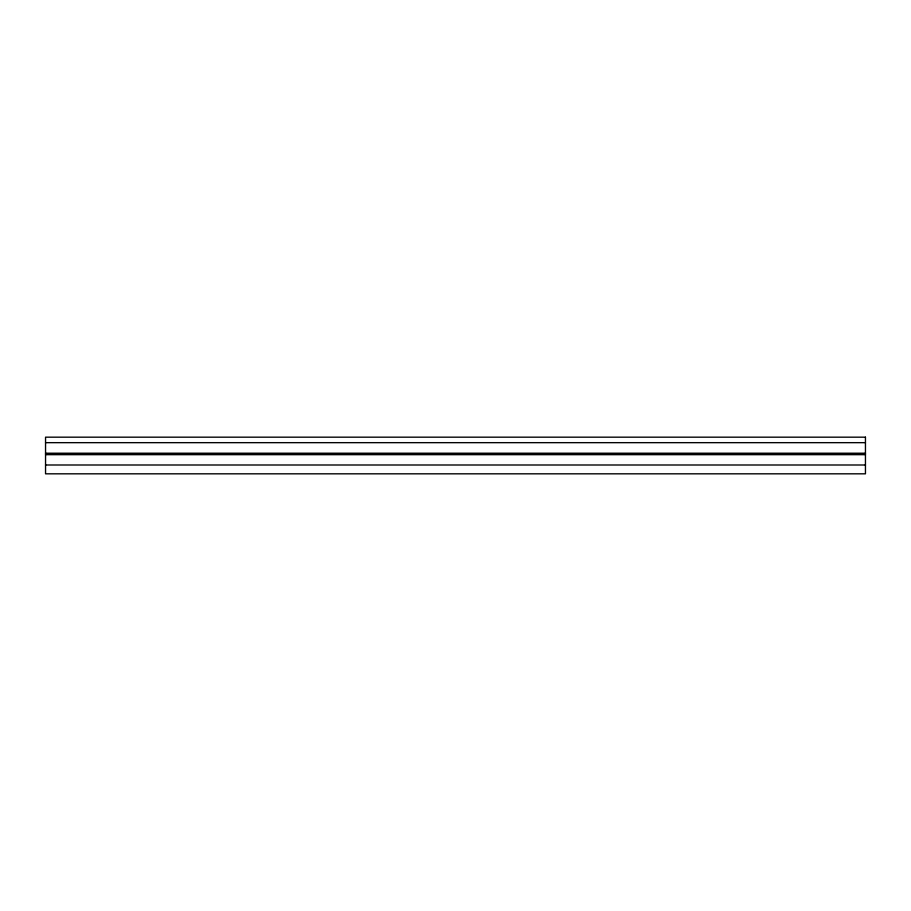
<?xml version="1.0" encoding="UTF-8"?>
<svg xmlns="http://www.w3.org/2000/svg" width="911" height="911" viewBox="0 0 911 911"><rect width="100%" height="100%" fill="white"/><g stroke="black" fill="none" stroke-linecap="round" stroke-linejoin="round"><path stroke-width="1.37" d="M45.55 442.666L865.45 442.666M45.55 453.211L865.45 453.211M45.55 453.826L865.45 453.826M45.55 454.669L865.45 454.669M45.55 464.997L865.45 464.997M865.45 437.178L45.55 437.178L45.55 473.822L865.45 473.822L865.45 437.178"/></g></svg>
